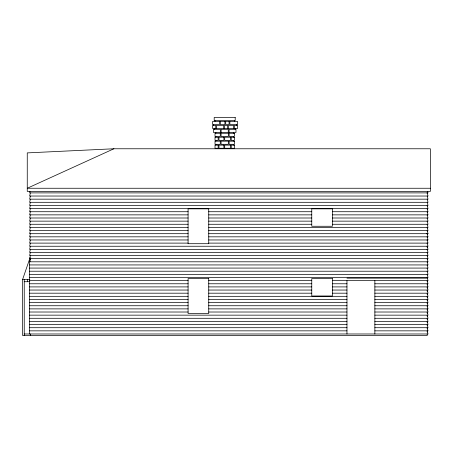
<?xml version="1.0" encoding="UTF-8"?>
<svg xmlns="http://www.w3.org/2000/svg" width="453" height="453" viewBox="0 0 453 453"><rect width="100%" height="100%" fill="white"/><g stroke="black" fill="none" stroke-linecap="round" stroke-linejoin="round"><path stroke-width="0.68" d="M29.972 191.393L29.587 192.887L428.023 192.887L427.638 191.393M30.402 192.887L29.587 196.03L428.023 196.03L427.213 192.887M30.402 196.03L29.587 199.167L428.023 199.167L427.213 196.03M30.402 199.167L29.587 202.304L428.023 202.304L427.213 199.167M30.402 202.304L29.587 205.447L428.023 205.447L427.213 202.304M30.402 205.447L29.587 208.584L428.023 208.584L427.213 205.447L427.213 206.104M30.402 208.584L29.587 211.721L188.08 211.721M30.402 211.721L29.587 214.858L188.08 214.858M30.402 214.858L29.587 218.001L188.08 218.001M30.402 218.001L29.587 221.138L188.08 221.138M30.402 221.138L29.587 224.275L188.08 224.275M30.402 224.275L29.587 227.412L188.08 227.412M30.402 227.412L29.587 230.554L188.08 230.554M30.402 230.554L29.587 233.691L188.08 233.691M30.402 233.691L29.587 236.828L188.08 236.828M30.402 236.828L29.587 239.965L188.08 239.965M30.402 239.965L29.587 243.108L188.08 243.108M30.402 246.245L29.587 249.382L428.023 249.382L427.173 246.109M30.402 252.383L29.587 255.52L428.023 255.52L427.213 252.383L427.213 253.04M30.402 255.52L29.587 258.663L428.023 258.663L427.213 255.52L427.213 256.183M29.587 333.986L29.587 261.8L30.402 258.663L30.402 259.903M30.402 249.382L29.587 252.383L428.023 252.383L427.173 249.246M427.213 333.986L427.213 335.537L22.65 335.537L22.65 279.354L30.187 257.406M113.901 148.771L27.259 152.893L27.259 191.393L430.35 191.393L430.35 148.771L113.901 148.771L27.259 188.255L430.35 188.255M208.737 211.721L311.76 211.721M332.411 211.721L428.023 211.721L427.213 208.584L427.213 209.241M208.737 214.858L311.76 214.858M332.411 214.858L428.023 214.858L427.213 211.721L427.213 212.378M208.737 218.001L311.76 218.001M332.411 218.001L428.023 218.001L427.213 214.858L427.213 215.52M208.737 221.138L311.76 221.138M332.411 221.138L428.023 221.138L427.213 218.001L427.213 218.657M208.737 224.275L311.76 224.275M332.411 224.275L428.023 224.275L427.213 221.138L427.213 221.794M208.737 227.412L428.023 227.412L427.213 224.275L427.213 224.931M208.737 230.554L428.023 230.554L427.213 227.412L427.213 228.074M426.749 233.55L427.989 233.55M208.737 233.691L428.023 233.691L427.213 230.554L427.213 231.211M208.737 236.828L428.023 236.828L427.173 233.55M208.737 239.965L428.023 239.965L427.173 236.693M208.737 243.108L428.023 243.108L427.173 239.83M30.243 243.703L30.402 243.108L29.587 246.245L428.023 246.245L427.173 242.967M29.756 261.143L30.402 261.143M29.587 261.8L428.023 261.8L427.213 258.663L427.213 259.32M29.587 264.937L428.023 264.937L427.213 261.8L427.213 262.457M29.587 268.074L428.023 268.074L427.213 264.937L427.213 265.594M29.587 271.217L428.023 271.217L427.213 268.074L427.213 268.737M29.587 274.354L428.023 274.354L427.213 271.217L427.213 271.874M29.587 277.491L428.023 277.491L427.213 274.354L427.213 275.011M346.964 278.153L427.213 278.153L427.213 277.491L428.023 280.628L332.411 280.628M22.65 279.354L29.841 279.354M29.587 280.628L188.08 280.628M208.737 280.628L311.76 280.628M24.241 281.715L29.841 281.715M29.587 283.771L188.08 283.771M208.737 283.771L311.76 283.771M332.411 283.771L346.964 283.771M374.863 283.771L428.023 283.771L427.213 280.628L427.213 281.885M29.587 286.908L188.08 286.908M208.737 286.908L311.76 286.908M332.411 286.908L346.964 286.908M374.863 286.908L428.023 286.908L427.213 283.771L427.213 285.022M29.587 290.045L188.08 290.045M208.737 290.045L311.76 290.045M332.411 290.045L346.964 290.045M374.863 290.045L428.023 290.045L427.213 286.908L427.213 288.165M29.587 293.187L188.08 293.187M208.737 293.187L311.76 293.187M332.411 293.187L346.964 293.187M374.863 293.187L428.023 293.187L427.213 290.045L427.213 291.302M29.587 296.324L188.08 296.324M208.737 296.324L346.964 296.324M374.863 296.324L428.023 296.324L427.213 293.187L427.213 294.439M29.587 299.461L188.08 299.461M208.737 299.461L346.964 299.461M374.863 299.461L428.023 299.461L427.213 296.324L427.213 297.576M29.587 302.598L188.08 302.598M208.737 302.598L346.964 302.598M374.863 302.598L428.023 302.598L427.213 299.461L427.213 300.718M29.587 305.741L188.08 305.741M208.737 305.741L346.964 305.741M374.863 305.741L428.023 305.741L427.213 302.598L427.213 303.855M29.587 308.878L188.08 308.878M208.737 308.878L346.964 308.878M374.863 308.878L428.023 308.878L427.213 305.741L427.213 306.992M29.587 312.015L188.08 312.015M208.737 312.015L346.964 312.015M374.863 312.015L428.023 312.015L427.213 308.878L427.213 310.135M29.587 315.152L346.964 315.152M374.863 315.152L428.023 315.152L427.213 312.015L427.213 313.272M29.587 318.295L346.964 318.295M374.863 318.295L428.023 318.295L427.213 315.152L427.213 316.409M29.587 321.432L346.964 321.432M374.863 321.432L428.023 321.432L427.213 318.295L427.213 319.546M29.587 324.569L346.964 324.569M374.863 324.569L428.023 324.569L427.213 321.432L427.213 322.689M29.587 327.706L346.964 327.706M374.863 327.706L428.023 327.706L427.213 324.569L427.213 325.826M29.587 330.849L346.964 330.849M374.863 330.849L428.023 330.849L427.213 327.706L427.213 328.963M24.241 333.986L428.023 333.986L427.213 330.849L427.213 332.1M427.213 192.44L427.213 193.697M427.213 233.691L427.213 234.348M427.213 236.828L427.213 237.491M427.213 239.965L427.213 240.628M427.213 243.108L427.213 243.765M427.213 246.245L427.213 247.502M427.213 249.382L427.213 249.903M374.863 280.628L374.863 333.986M346.964 280.628L346.964 333.986M236.755 124.558L236.755 125.368M235.203 128.51L235.203 129.32M234.428 128.51L234.428 125.368L237.565 125.368L237.565 128.51L212.616 128.51L212.616 125.368L215.753 125.368L215.753 128.51M234.388 120.606L234.388 121.415M233.618 128.51L233.618 125.368L228.459 125.368L228.459 128.51M233.578 132.457L233.578 133.273M233.578 136.41L233.578 137.225M233.578 140.362L233.578 141.177M233.578 144.314L233.578 145.13M229.864 121.415L229.864 124.558L237.565 124.558L237.565 121.415L212.616 121.415L212.616 124.558L219.512 124.558L219.512 121.415M229.065 121.415L229.065 124.558L225.719 124.558L225.719 121.415M229.082 132.457L229.082 129.32L235.979 129.32L235.979 132.457L213.425 132.457L213.425 129.32L220.322 129.32L220.322 132.457M228.267 132.457L228.267 129.32L221.138 129.32L221.138 132.457M227.649 128.51L227.649 125.368L224.507 125.368L224.507 128.51M224.909 121.415L224.909 124.558L220.322 124.558L220.322 121.415M223.697 128.51L223.697 125.368L216.568 125.368L216.568 128.51M215.832 132.457L215.832 133.273M215.832 136.41L215.832 137.225M215.832 140.362L215.832 141.177M215.832 144.314L215.832 145.13M215.016 120.606L215.016 121.415M214.201 128.51L214.201 129.32M213.425 124.558L213.425 125.368M30.402 333.986L30.402 335.537M27.333 279.354L27.333 281.715M24.241 279.354L24.241 335.537M235.203 117.463L214.201 117.463L214.201 120.606L235.203 120.606L235.203 117.463M220.266 133.273L215.016 133.273L215.016 136.41L220.266 136.41L220.266 133.273M228.323 133.273L221.081 133.273L221.081 136.41L228.323 136.41L228.323 133.273M234.388 133.273L229.139 133.273L229.139 136.41L234.388 136.41L234.388 133.273M218.153 137.225L215.016 137.225L215.016 140.362L218.153 140.362L218.153 137.225M223.89 137.225L218.969 137.225L218.969 140.362L223.89 140.362L223.89 137.225M230.435 137.225L224.705 137.225L224.705 140.362L230.435 140.362L230.435 137.225M234.388 137.225L231.251 137.225L231.251 140.362L234.388 140.362L234.388 137.225M220.266 141.177L215.016 141.177L215.016 144.314L220.266 144.314L220.266 141.177M228.323 141.177L221.081 141.177L221.081 144.314L228.323 144.314L228.323 141.177M234.388 141.177L229.139 141.177L229.139 144.314L234.388 144.314L234.388 141.177M218.153 145.13L215.016 145.13L215.016 148.267L218.153 148.267L218.153 145.13M223.89 145.13L218.969 145.13L218.969 148.267L223.89 148.267L223.89 145.13M230.435 145.13L224.705 145.13L224.705 148.267L230.435 148.267L230.435 145.13M234.388 145.13L231.251 145.13L231.251 148.267L234.388 148.267L234.388 145.13M208.737 208.833L188.08 208.833L188.08 243.703L208.737 243.703L208.737 208.833M332.411 208.833L311.76 208.833L311.76 226.268L332.411 226.268L332.411 208.833M208.737 278.578L188.08 278.578L188.08 313.448L208.737 313.448L208.737 278.578M332.411 278.578L311.76 278.578L311.76 296.013L332.411 296.013L332.411 278.578"/></g></svg>
